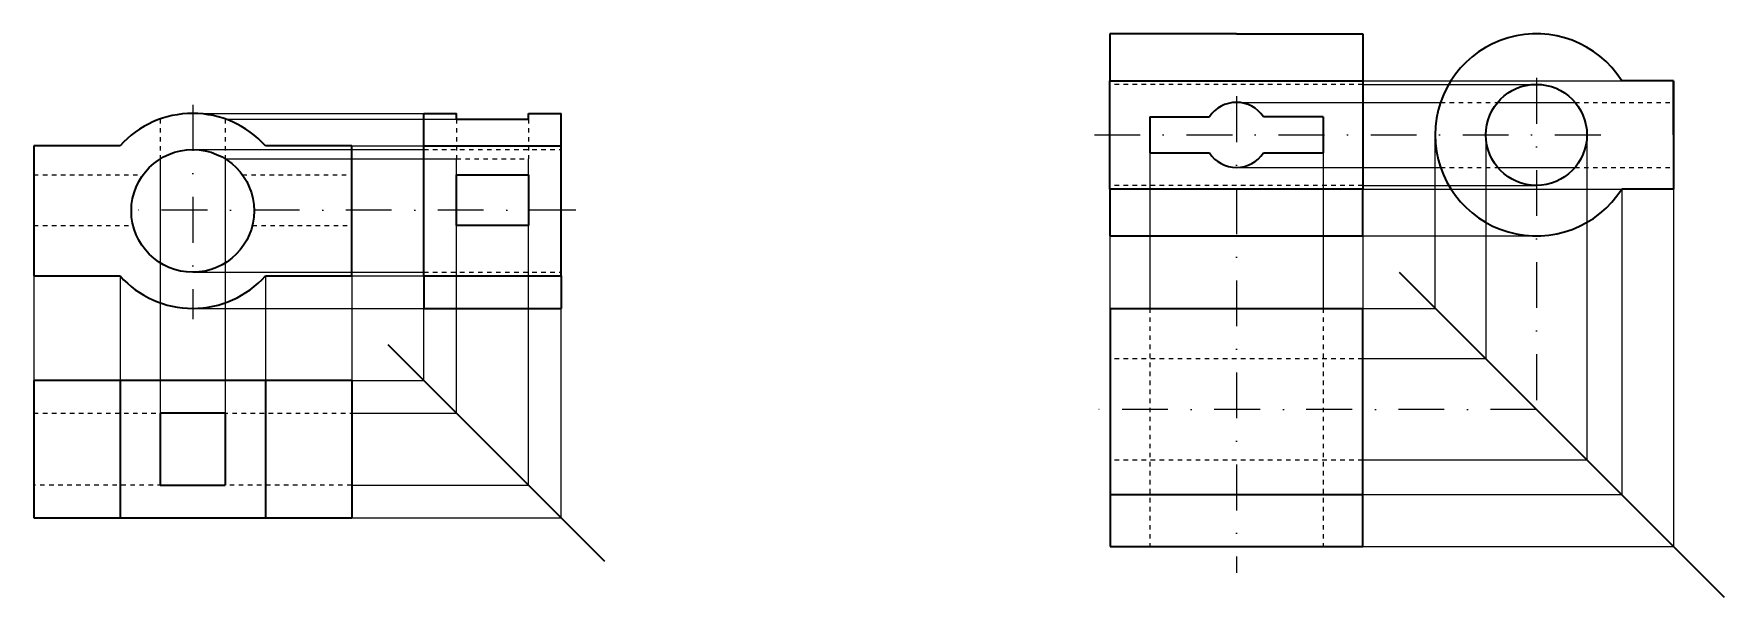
# Model space of a CAD drawing. Header units: millimetres. Extents: x 252 to 720, y 660 to 816.
import ezdxf

# ---------------------------------------------------------------- set-up
doc = ezdxf.new("R2010")
doc.units = ezdxf.units.MM
doc.linetypes.add('JIS_02_1.2', pattern=[2.5, 1.25, -1.25])
doc.linetypes.add('штрихпунктирная', pattern=[25.4, 12.7, -6.35, 0, -6.35])
for name, color, linetype in [('Невидимая', 7, 'JIS_02_1.2'), ('Оси', 30, 'штрихпунктирная'), ('Проекционные', 92, 'Continuous')]:
    doc.layers.add(name, color=color, linetype=linetype)
doc.layers.add('Основная', color=7, linetype='Continuous', lineweight=35)

msp = doc.modelspace()

# ---------------------------------------------------------------- linework, layer by layer
for p, q in [((549.95, 803.06), (549.95, 788.06)), ((549.95, 803.06), (560.95, 803.06)), ((619.95, 803.06), (608.95, 803.06)), ((296.01, 794), (296.01, 794)), ((252.01, 785), (252.01, 777)), ((252.01, 720), (252.01, 711)), ((340.01, 711), (340.01, 691))]:
    msp.add_line(p, q)
at = {"layer": 'Невидимая'}
for p, q in [((619.95, 802.06), (549.95, 802.06)), ((641.49, 797.06), (657.28, 797.06)), ((678.72, 797.06), (706, 797.06)), ((287.01, 792.45), (287.01, 781.42)), ((305.01, 792.45), (305.01, 781.42)), ((369, 792.45), (369, 781.42)), ((389, 792.45), (389, 781.42)), ((360, 784), (398, 784)), ((252.01, 777), (282.26, 777)), ((309.76, 777), (340.01, 777)), ((369, 781.42), (389, 781.42)), ((641.49, 779.06), (657.28, 779.06)), ((678.72, 779.06), (706, 779.06)), ((619.95, 774.06), (549.95, 774.06)), ((252.01, 763), (279.48, 763)), ((312.53, 763), (340.01, 763)), ((360, 750), (398, 750)), ((560.95, 740), (560.95, 674)), ((608.95, 740), (608.95, 674)), ((619.95, 726), (550, 726)), ((252.01, 711), (340.01, 711)), ((619.95, 698), (550, 698)), ((340.01, 691), (252.01, 691))]:
    msp.add_line(p, q, dxfattribs=at)
at = {"layer": 'Оси'}
for p, q in [((668, 803.82), (668, 712)), ((296.01, 796.37), (296.01, 737.05)), ((584.95, 798.75), (584.95, 666.79)), ((545.63, 788.06), (686.81, 788.06)), ((402.05, 767.17), (278.12, 767.17)), ((668, 712), (545.66, 712))]:
    msp.add_line(p, q, dxfattribs=at)
at = {"layer": 'Основная'}
for p, q in [((584.95, 816.06), (549.95, 816.06)), ((549.95, 816.06), (549.95, 803.06)), ((584.95, 816.06), (619.95, 816.06)), ((619.95, 816.06), (619.95, 803.06)), ((549.95, 803.06), (619.95, 803.06)), ((549.95, 773.06), (549.95, 803.06)), ((619.95, 803.06), (619.95, 773.06)), ((706, 803.06), (691.64, 803.06)), ((706, 788.06), (706, 803.06)), ((706, 788.06), (706, 803.06)), ((706, 803.06), (706, 788.06)), ((360, 785), (360, 794)), ((360, 794), (369, 794)), ((369, 792.45), (369, 794)), ((369, 792.45), (389, 792.45)), ((389, 792.45), (389, 794)), ((389, 794), (398, 794)), ((398, 785), (398, 794)), ((560.95, 793.06), (560.95, 783.06)), ((560.95, 793.06), (577.47, 793.06)), ((608.95, 793.06), (592.44, 793.06)), ((608.95, 793.06), (608.95, 783.06)), ((706, 788.06), (706, 773.06)), ((275.88, 785), (252.01, 785)), ((252.01, 785), (252.01, 749)), ((340.01, 785), (316.13, 785)), ((340.01, 749), (340.01, 785)), ((360, 749), (360, 785)), ((360, 785), (398, 785)), ((398, 749), (398, 785)), ((560.95, 783.06), (577.47, 783.06)), ((592.44, 783.06), (608.95, 783.06)), ((252.01, 777), (252.01, 763)), ((369, 763), (369, 777)), ((369, 777), (389, 777)), ((389, 777), (389, 763)), ((619.95, 773.06), (549.95, 773.06)), ((549.95, 773.06), (549.95, 760.06)), ((619.95, 760.06), (619.95, 773.06)), ((706, 773.06), (691.64, 773.06)), ((389, 763), (369, 763)), ((549.95, 760.06), (584.95, 760.06)), ((584.95, 760.06), (619.95, 760.06)), ((252.01, 749), (275.88, 749)), ((316.13, 749), (340.01, 749)), ((360, 749), (360, 740)), ((360, 749), (398, 749)), ((398, 749), (398, 740)), ((630, 750), (720, 660)), ((360, 740), (398, 740)), ((550, 740), (620, 740)), ((550, 740), (550, 674)), ((550, 740), (550, 712)), ((550, 740), (550, 684)), ((619.95, 674), (619.95, 740)), ((350, 730), (410, 670)), ((340.01, 720), (252.01, 720)), ((252.01, 720), (252.01, 682)), ((252.01, 720), (252.01, 711)), ((275.88, 720), (275.88, 682)), ((316.13, 720), (316.13, 682)), ((340.01, 720), (340.01, 682)), ((305.01, 711), (287.01, 711)), ((287.01, 711), (287.01, 691)), ((305.01, 711), (305.01, 691)), ((287.01, 691), (305.01, 691)), ((619.95, 688.36), (550, 688.36)), ((252.01, 682), (340.01, 682)), ((550, 674), (619.95, 674))]:
    msp.add_line(p, q, dxfattribs=at)
for centre, radius in [((668, 788.06), 14), ((296.01, 767), 17)]:
    msp.add_circle(centre, radius, dxfattribs=at)
for centre, radius, start, end in [((668, 788.06), 28, 32.3924, 327.6076), ((584.95, 788.06), 9, 33.749, 146.251), ((296.01, 767), 27, 41.8103, 138.1897), ((584.95, 788.06), 9, 213.749, 326.251), ((296.01, 767), 27, 221.8103, 318.1897)]:
    msp.add_arc(centre, radius, start, end, dxfattribs=at)
at = {"layer": 'Проекционные'}
for p, q in [((619.95, 803.06), (691.64, 803.06)), ((619.95, 802.06), (668, 802.06)), ((584.95, 797.06), (641.49, 797.06)), ((657.28, 797.06), (678.72, 797.06)), ((296.01, 794), (360, 794)), ((305.01, 792.45), (360, 792.45)), ((360, 792.45), (369, 792.45)), ((640, 760.06), (640, 788.06)), ((654, 788.06), (654, 726)), ((682, 788.06), (682, 698)), ((296.01, 784), (360, 784)), ((340.01, 785), (360, 785)), ((560.95, 783.06), (560.95, 740)), ((608.95, 783.06), (608.95, 740)), ((287.01, 781.42), (287.01, 720)), ((305.01, 781.42), (305.01, 720)), ((305.01, 781.42), (369, 781.42)), ((369, 777), (369, 781.42)), ((389, 777), (389, 781.42)), ((584.95, 779.06), (641.49, 779.06)), ((657.28, 779.06), (678.72, 779.06)), ((619.95, 774.06), (668, 774.06)), ((619.95, 773.06), (691.64, 773.06)), ((691.64, 773.06), (691.64, 688.36)), ((706, 773.06), (706, 674)), ((369, 711), (369, 763)), ((389, 749), (389, 763)), ((549.95, 760.06), (549.95, 740)), ((619.95, 760.06), (619.95, 740)), ((619.95, 760.06), (668, 760.06)), ((640, 740), (640, 760.06)), ((252.01, 749), (252.01, 720)), ((275.88, 749), (275.88, 720)), ((296.01, 750), (360, 750)), ((316.13, 749), (316.13, 720)), ((340.01, 749), (360, 749)), ((340.01, 749), (340.01, 720)), ((389, 691), (389, 749)), ((296.01, 740), (360, 740)), ((360, 720), (360, 740)), ((398, 682), (398, 740)), ((620, 740), (640, 740)), ((654, 726), (619.95, 726)), ((287.01, 720), (287.01, 711)), ((305.01, 720), (305.01, 711)), ((340.01, 720), (360, 720)), ((340.01, 711), (369, 711)), ((682, 698), (619.95, 698)), ((340.01, 691), (389, 691)), ((691.64, 688.36), (619.95, 688.36)), ((340.01, 682), (398, 682)), ((619.95, 674), (706, 674))]:
    msp.add_line(p, q, dxfattribs=at)

doc.saveas('drawing.dxf')
